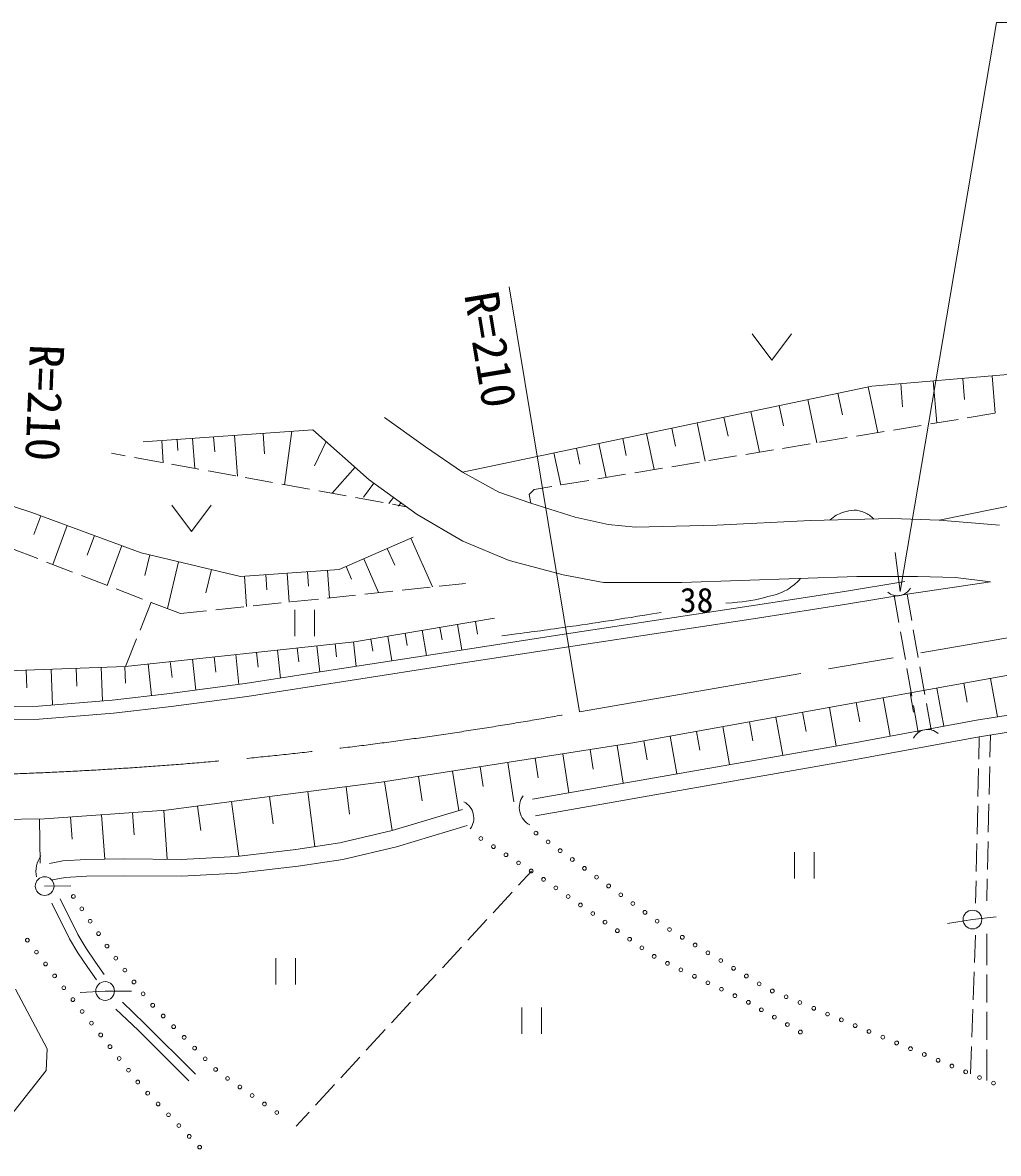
# Model space of a CAD drawing. Units: millimetres, scale not verified. Extents: x 40000 to 680000, y 20000 to 380000.
# Drawn here: x 167960 to 220096, y 249617 to 310000 of the extents above; entities that cross this region are included whole.
import ezdxf
from ezdxf.enums import TextEntityAlignment as Align

# ---------------------------------------------------------------- set-up
doc = ezdxf.new("R2010")
doc.units = ezdxf.units.MM
doc.header["$LTSCALE"] = 1000
doc.linetypes.add('CHAIN', pattern=[18.5, 12, -1.5, 3.5, -1.5])
for name, color, linetype, lineweight in [('M-BMK', 2, 'CHAIN', 13), ('M-STR-HTXT', 7, 'Continuous', 13), ('M-WORK', 1, 'Continuous', 13)]:
    doc.layers.add(name, color=color, linetype=linetype, lineweight=lineweight)
doc.styles.add('ＭＳ ゴシック', font='')
doc.styles.get('ＭＳ ゴシック').set_extended_font_data('MS Gothic')

msp = doc.modelspace()

# ---------------------------------------------------------------- linework, layer by layer
at = {"layer": 'M-BMK'}
msp.add_line((197722, 273194), (233534, 279376), dxfattribs=at)
msp.add_arc((159799, 479742), 210000, 271.82127, 280.40397, dxfattribs=at)
at = {"layer": 'M-STR-HTXT'}
for p, q in [((197722, 273194), (193951, 295883)), ((214841, 279628), (214584, 281700))]:
    msp.add_line(p, q, dxfattribs=at)
msp.add_lwpolyline([(214841, 279628), (220000, 310000), (247500, 310000)], dxfattribs=at)
at = {"layer": 'M-WORK'}
for p, q in [((206934, 293382), (207984, 291982)), ((207984, 291982), (209034, 293382)), ((213337, 290595), (220799, 291224)), ((219759, 291136), (219927, 289144)), ((191459, 285991), (213337, 290595)), ((213135, 290552), (213650, 288106)), ((214875, 290724), (214980, 289479)), ((216618, 290871), (216808, 288628)), ((218189, 291004), (218283, 289882)), ((209908, 289873), (210393, 287568)), ((211522, 290213), (211764, 289060)), ((216928, 283433), (250862, 290257)), ((208387, 289553), (208616, 288467)), ((187303, 288921), (189488, 287350)), ((205433, 288931), (205649, 287908)), ((206867, 289233), (207324, 287060)), ((216460, 288571), (217940, 288815)), ((218433, 288897), (219913, 289142)), ((174396, 287607), (183467, 288255)), ((180812, 288066), (180890, 286977)), ((182336, 288175), (181957, 285324)), ((183467, 288255), (186477, 285591)), ((201298, 288061), (201704, 286132)), ((202649, 288346), (202852, 287381)), ((204000, 288630), (204431, 286582)), ((212514, 287918), (213994, 288163)), ((214487, 288245), (215967, 288489)), ((175394, 287679), (175478, 286499)), ((176219, 287738), (176261, 287148)), ((177045, 287797), (177159, 286194)), ((178167, 287877), (178224, 287076)), ((179288, 287957), (179444, 285780)), ((184172, 287631), (183563, 286326)), ((198752, 287525), (199135, 285707)), ((200025, 287793), (200216, 286884)), ((208567, 287266), (210047, 287511)), ((210540, 287592), (212020, 287837)), ((172701, 287003), (173448, 286867)), ((189488, 287350), (191459, 285991)), ((196352, 287021), (196713, 285306)), ((197552, 287273), (197732, 286416)), ((204621, 286614), (206101, 286858)), ((206594, 286940), (208074, 287184)), ((173940, 286778), (175416, 286511)), ((175908, 286421), (177384, 286154)), ((185727, 286256), (184495, 284864)), ((202648, 286287), (204127, 286532)), ((162243, 285824), (168447, 283846)), ((177876, 286064), (179352, 285797)), ((179844, 285707), (181319, 285440)), ((191459, 285991), (193404, 284925)), ((198701, 285635), (200181, 285880)), ((200674, 285961), (202154, 286206)), ((181811, 285350), (183287, 285083)), ((186719, 285415), (186171, 284664)), ((186477, 285591), (189035, 283726)), ((195033, 284806), (195299, 285073)), ((195299, 285073), (196235, 285227)), ((196728, 285309), (198208, 285553)), ((183779, 284993), (185255, 284726)), ((185747, 284636), (187223, 284369)), ((187770, 284649), (187526, 284314)), ((193404, 284925), (195109, 284339)), ((195109, 284339), (195033, 284806)), ((168447, 283846), (174291, 281688)), ((175936, 284233), (176986, 282833)), ((176986, 282833), (178036, 284233)), ((187715, 284279), (188462, 284144)), ((188174, 284354), (188052, 284187)), ((195109, 284339), (197480, 283593)), ((168936, 283666), (168566, 282663)), ((189035, 283726), (191486, 282315)), ((197480, 283593), (199238, 283194)), ((205046, 283167), (210054, 283407)), ((210054, 283407), (214423, 283513)), ((214423, 283513), (216928, 283433)), ((216928, 283433), (220151, 283167)), ((170339, 283147), (169571, 281066)), ((171797, 282609), (171412, 281569)), ((199238, 283194), (200704, 283060)), ((200704, 283060), (205046, 283167)), ((173254, 282071), (172470, 279950)), ((184871, 280789), (188827, 282527)), ((188709, 282475), (189854, 279869)), ((191486, 282315), (193963, 281276)), ((168765, 281376), (167365, 281915)), ((174291, 281688), (179596, 280429)), ((174755, 281578), (174494, 280478)), ((187447, 281921), (187843, 281019)), ((170631, 280658), (169231, 281196)), ((176296, 281213), (175701, 278706)), ((178050, 280796), (177753, 279543)), ((179596, 280429), (184871, 280789)), ((185245, 280954), (185540, 280282)), ((186185, 281366), (186977, 279563)), ((193963, 281276), (196841, 280503)), ((172498, 279939), (171098, 280478)), ((179810, 280444), (179921, 278813)), ((180951, 280522), (181007, 279706)), ((182093, 280600), (182198, 279055)), ((183174, 280673), (183227, 279901)), ((184255, 280747), (184355, 279285)), ((196841, 280503), (198998, 280103)), ((203181, 280103), (212532, 280423)), ((212532, 280423), (215782, 280414)), ((215782, 280414), (217807, 280361)), ((217807, 280361), (219672, 280130)), ((174364, 279221), (172964, 279760)), ((187738, 279644), (186246, 279486)), ((189727, 279856), (188235, 279697)), ((191622, 280057), (190224, 279908)), ((198998, 280103), (203181, 280103)), ((207112, 278895), (211870, 279629)), ((211870, 279629), (215099, 280161)), ((219672, 280130), (215213, 279471)), ((174821, 279045), (174233, 277565)), ((176397, 278439), (174831, 279041)), ((181772, 279010), (180280, 278851)), ((183761, 279221), (182269, 279063)), ((185749, 279433), (184258, 279274)), ((211980, 278938), (215213, 279471)), ((214523, 279413), (214778, 277965)), ((215463, 278067), (215213, 279471)), ((177794, 278587), (176397, 278439)), ((179783, 278799), (178291, 278640)), ((182501, 278639), (182501, 277239)), ((183551, 277239), (183551, 278639)), ((202780, 278238), (207112, 278895)), ((207218, 278203), (211980, 278938)), ((185687, 276940), (193180, 278199)), ((191195, 277865), (191424, 276501)), ((192150, 278026), (192265, 277344)), ((196669, 277314), (202780, 278238)), ((202885, 277546), (207218, 278203)), ((187470, 277239), (187692, 275920)), ((188394, 277395), (188504, 276735)), ((189317, 277550), (189543, 276208)), ((190256, 277708), (190369, 277037)), ((190824, 276408), (196669, 277314)), ((196775, 276622), (202885, 277546)), ((200567, 271537), (234374, 277637)), ((214864, 277473), (215124, 275995)), ((215814, 276098), (215551, 277575)), ((174048, 277101), (173459, 275621)), ((173459, 275621), (185687, 276940)), ((182632, 276610), (182713, 275860)), ((183682, 276724), (183834, 275320)), ((184665, 276830), (184740, 276128)), ((185647, 276936), (185789, 275623)), ((186559, 277086), (186668, 276436)), ((190932, 275716), (196775, 276622)), ((177036, 276007), (177214, 274357)), ((178191, 276132), (178280, 275306)), ((179346, 276256), (179519, 274660)), ((180464, 276377), (180550, 275579)), ((181581, 276497), (181743, 274996)), ((185354, 275556), (190824, 276408)), ((161891, 275202), (173459, 275621)), ((168155, 275429), (168189, 274480)), ((169483, 275477), (169552, 273563)), ((170823, 275526), (170857, 274569)), ((172162, 275574), (172227, 273778)), ((173419, 275620), (173452, 274722)), ((174670, 275752), (174852, 274062)), ((175853, 275879), (175944, 275035)), ((179857, 274704), (185354, 275556)), ((185462, 274864), (190932, 275716)), ((215210, 275503), (215470, 274026)), ((216166, 274130), (215902, 275606)), ((179956, 274011), (185462, 274864)), ((219669, 274984), (220041, 272923)), ((172748, 273820), (175821, 274173)), ((175821, 274173), (179857, 274704)), ((215377, 274209), (215562, 273184)), ((216813, 274468), (217181, 272429)), ((218241, 274726), (218425, 273706)), ((168806, 273503), (172748, 273820)), ((175906, 273479), (179956, 274011)), ((212503, 273691), (212688, 272663)), ((213942, 273950), (214312, 271899)), ((216504, 272234), (216254, 273637)), ((218921, 272750), (226114, 273869)), ((165481, 273468), (168806, 273503)), ((168838, 272804), (172816, 273123)), ((172816, 273123), (175906, 273479)), ((209636, 273173), (209820, 272153)), ((211064, 273431), (211435, 271375)), ((215556, 273533), (215811, 272085)), ((219072, 271862), (226249, 272979)), ((165481, 272768), (168838, 272804)), ((205371, 272404), (205737, 270378)), ((206789, 272659), (206972, 271647)), ((208207, 272915), (208575, 270875)), ((212208, 271511), (218921, 272750)), ((202556, 271896), (202918, 269884)), ((203963, 272150), (204145, 271144)), ((212367, 270625), (219072, 271862)), ((219046, 270670), (219072, 271862)), ((219668, 271955), (219643, 270776)), ((187113, 269432), (200567, 271537)), ((195204, 268534), (212208, 271511)), ((198276, 271178), (198438, 270140)), ((199730, 271406), (200046, 269381)), ((201144, 271641), (201326, 270633)), ((195349, 270720), (195514, 269669)), ((195360, 267647), (212367, 270625)), ((196822, 270951), (197147, 268874)), ((190930, 270029), (191259, 267924)), ((192403, 270260), (192568, 269207)), ((193877, 270490), (194206, 268387)), ((219003, 268670), (219035, 270170)), ((219633, 270276), (219600, 268777)), ((180879, 268633), (187113, 269432)), ((187294, 269460), (187700, 266864)), ((189112, 269745), (189315, 268446)), ((183197, 268928), (183573, 266001)), ((185246, 269192), (185434, 267728)), ((175631, 267940), (180879, 268633)), ((177310, 268162), (177481, 266867)), ((179123, 268401), (179507, 265492)), ((181160, 268666), (181347, 267211)), ((218959, 266671), (218992, 268171)), ((219590, 268277), (219558, 266777)), ((169131, 267487), (175631, 267940)), ((170522, 267584), (170605, 266399)), ((172181, 267700), (172346, 265332)), ((173839, 267815), (173922, 266631)), ((175497, 267931), (175678, 265325)), ((187701, 266864), (191457, 267983)), ((162897, 267381), (169131, 267487)), ((168862, 267483), (168903, 265107)), ((187934, 265994), (191714, 267120)), ((184904, 266198), (187701, 266864)), ((179389, 265478), (182559, 265851)), ((182559, 265851), (184904, 266198)), ((185074, 265313), (187934, 265994)), ((209197, 265701), (209197, 264301)), ((210247, 264301), (210247, 265701)), ((218916, 264671), (218949, 266171)), ((219547, 266277), (219515, 264778)), ((169399, 265105), (170118, 265239)), ((170118, 265239), (171343, 265319)), ((171343, 265319), (173395, 265345)), ((173395, 265345), (176432, 265319)), ((176432, 265319), (179389, 265478)), ((182678, 264959), (185074, 265313)), ((176452, 264418), (179466, 264581)), ((179466, 264581), (182678, 264959)), ((194460, 263940), (195148, 264685)), ((169138, 263891), (170532, 263909)), ((169563, 264220), (170230, 264344)), ((170230, 264344), (171379, 264419)), ((171379, 264419), (173397, 264445)), ((173397, 264445), (176452, 264418)), ((218879, 262979), (218905, 264171)), ((219504, 264278), (219479, 263099)), ((193102, 262471), (194120, 263573)), ((169521, 262986), (170471, 261068)), ((169969, 263208), (170911, 261308)), ((191745, 261002), (192763, 262104)), ((217379, 261891), (218711, 262104)), ((218711, 262104), (219972, 262246)), ((170471, 261068), (170915, 260329)), ((170911, 261308), (171337, 260597)), ((218824, 259813), (218879, 261261)), ((219477, 259672), (219479, 261341)), ((170915, 260329), (171440, 259550)), ((171337, 260597), (171852, 259833)), ((190388, 259533), (191406, 260634)), ((171852, 259833), (172314, 259176)), ((181482, 260037), (181482, 258637)), ((182532, 258637), (182532, 260037)), ((171440, 259550), (171905, 258889)), ((189031, 258064), (190049, 259165)), ((218748, 257815), (218805, 259313)), ((219475, 257672), (219476, 259172)), ((169267, 255203), (167585, 258393)), ((171039, 258208), (172371, 258288)), ((172371, 258288), (173783, 258288)), ((172945, 257323), (174132, 256190)), ((173290, 257684), (174480, 256548)), ((187674, 256595), (188692, 257696)), ((194632, 257407), (194632, 256007)), ((195682, 256007), (195682, 257407)), ((218672, 255816), (218729, 257315)), ((219473, 255672), (219474, 257172)), ((174132, 256190), (176845, 253493)), ((174480, 256548), (177198, 253848)), ((186317, 255125), (187335, 256227)), ((169227, 254044), (169267, 255203)), ((218598, 253869), (218653, 255316)), ((219470, 253504), (219472, 255172)), ((184960, 253656), (185977, 254758)), ((149906, 229647), (169227, 254044)), ((183602, 252187), (184620, 253289)), ((182575, 251075), (183263, 251820))]:
    msp.add_line(p, q, dxfattribs=at)
for centre, radius in [((192443, 266431), 100), ((195389, 266720), 100), ((196036, 266250), 100), ((193115, 265997), 100), ((196683, 265780), 100), ((193787, 265563), 100), ((194460, 265130), 100), ((197331, 265309), 100), ((195132, 264696), 100), ((197978, 264839), 100), ((169138, 263891), 500), ((195795, 264249), 100), ((196452, 263792), 100), ((198625, 264369), 100), ((199272, 263898), 100), ((170672, 263337), 100), ((197109, 263335), 100), ((199919, 263428), 100), ((171121, 262675), 100), ((197765, 262879), 100), ((200566, 262958), 100), ((171570, 262013), 100), ((198422, 262422), 100), ((199079, 261965), 100), ((201213, 262487), 100), ((201861, 262017), 100), ((218711, 262104), 500), ((199736, 261508), 100), ((202523, 261569), 100), ((168213, 261001), 100), ((172019, 261351), 100), ((200392, 261051), 100), ((203208, 261156), 100), ((168699, 260366), 100), ((172468, 260688), 100), ((201049, 260594), 100), ((203892, 260742), 100), ((204577, 260328), 100), ((169186, 259731), 100), ((172936, 260040), 100), ((201706, 260137), 100), ((202412, 259765), 100), ((205262, 259914), 100), ((169672, 259096), 100), ((173423, 259406), 100), ((203133, 259419), 100), ((203855, 259074), 100), ((205946, 259501), 100), ((206631, 259087), 100), ((170158, 258460), 100), ((172371, 258288), 500), ((173910, 258771), 100), ((204576, 258728), 100), ((205298, 258382), 100), ((207316, 258673), 100), ((170647, 257827), 100), ((174397, 258136), 100), ((206019, 258037), 100), ((208016, 258290), 100), ((208754, 257981), 100), ((171142, 257198), 100), ((174910, 257524), 100), ((206736, 257683), 100), ((207431, 257287), 100), ((209492, 257673), 100), ((210230, 257365), 100), ((171637, 256570), 100), ((175470, 256953), 100), ((208126, 256890), 100), ((210969, 257056), 100), ((211707, 256748), 100), ((172132, 255941), 100), ((176031, 256382), 100), ((208821, 256494), 100), ((209516, 256098), 100), ((212445, 256439), 100), ((213183, 256131), 100), ((176591, 255812), 100), ((213921, 255823), 100), ((214659, 255514), 100), ((172627, 255313), 100), ((177152, 255241), 100), ((215398, 255206), 100), ((216136, 254897), 100), ((173122, 254684), 100), ((177713, 254670), 100), ((216874, 254589), 100), ((217612, 254281), 100), ((173617, 254056), 100), ((178273, 254099), 100), ((178912, 253621), 100), ((218350, 253972), 100), ((219088, 253664), 100), ((174112, 253427), 100), ((179569, 253165), 100), ((219833, 253372), 100), ((174643, 252831), 100), ((180226, 252708), 100), ((175199, 252255), 100), ((180882, 252251), 100), ((181539, 251795), 100), ((175754, 251679), 100), ((176309, 251103), 100), ((176865, 250527), 100), ((177420, 249952), 100)]:
    msp.add_circle(centre, radius, dxfattribs=at)
for centre, radius, start, end in [((214702, 280187), 794, 229.91606, 331.18756), ((216316, 271424), 832, 47.21751, 154.20874), ((195534, 268083), 1038, 143.12173, 242.77129), ((191091, 267521), 976, 324.01617, 62.386), ((170086, 264680), 1413, 144.49389, 192.18753)]:
    msp.add_arc(centre, radius, start, end, dxfattribs=at)
for points, knots in [([(211075, 283432), (211354, 283657), (211500, 283753), (211818, 283854), (212235, 283986), (212541, 284019), (212937, 283836), (213153, 283736), (213259, 283667), (213437, 283489)], [0, 0, 0, 0, 1, 1, 1, 2, 2, 2, 3, 3, 3, 3]), ([(205538, 278991), (206504, 279084), (206825, 279088), (207616, 279310), (208089, 279443), (208388, 279461), (208806, 279719), (209119, 279912), (209244, 280022), (209530, 280320)], [0, 0, 0, 0, 1, 1, 1, 2, 2, 2, 3, 3, 3, 3]), ([(193567, 277250), (195145, 277458), (195549, 277515), (196817, 277694), (198874, 277986), (199526, 278093), (202075, 278493)], [0, 0, 0, 0, 1, 1, 1, 2, 2, 2, 2])]:
    msp.add_open_spline(points, degree=3, knots=knots, dxfattribs=at)

# ---------------------------------------------------------------- texts
at = {"layer": 'M-STR-HTXT', "style": 'ＭＳ ゴシック'}
for rotation, p in [(279.436, (192967, 292548)), (267.707, (169150, 289700))]:
    msp.add_text('R=210', height=1833, rotation=rotation, dxfattribs=at).set_placement(p, align=Align.MIDDLE_CENTER)
at = {"layer": 'M-WORK', "style": 'ＭＳ ゴシック'}
msp.add_text('38', height=1320, dxfattribs=at).set_placement((203971, 279162), align=Align.MIDDLE_CENTER)

doc.saveas('drawing.dxf')
